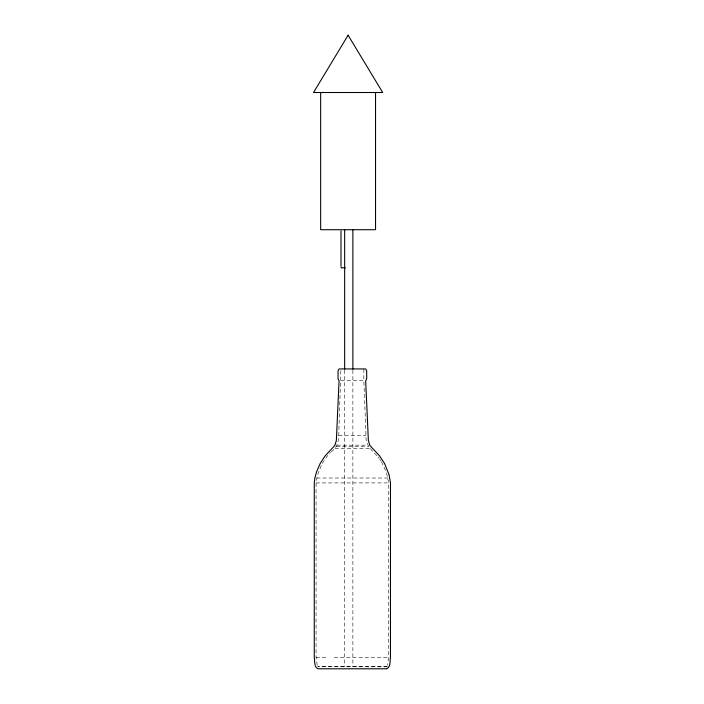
<?xml version="1.0" encoding="UTF-8"?>
<svg xmlns="http://www.w3.org/2000/svg" width="704" height="704" viewBox="0 0 704 704"><rect width="100%" height="100%" fill="white"/><g stroke="black" fill="none" stroke-linecap="round" stroke-linejoin="round"><path stroke-width="0.53" stroke-dasharray="3.52 2.64" d="M381.436 461.71L386.452 472.375L388.661 482.918L388.661 657.272L387.482 665.245M331.206 451.801C336.873 448.325 338.562 441.742 338.738 435.512L340.886 369.266M317.249 665.245L316.07 657.272L316.07 482.918L317.398 475.2L321.825 464.262M386.98 666.741L317.75 666.741L386.945 666.811L387.235 666.01M322.318 463.408L326.647 456.878L330.502 452.478M340.886 380.292L363.845 380.292L365.992 435.512C365.218 444.497 371.545 450.481 377.458 456.13M338.738 435.512L365.992 435.512M336.996 445.174L367.734 445.174M336.433 446.389L368.298 446.389M335.025 448.378L369.706 448.378M316.694 478.016L388.036 478.016M316.07 482.918L388.661 482.918M316.07 657.272L326.7 657.272M334.215 657.272L388.661 657.272M378.083 456.878L379.245 458.454M379.826 459.246L380.899 460.882M363.845 369.266L363.845 380.292M352.88 370.216L352.88 666.591M344.652 370.216L344.652 666.591"/><path stroke-width="1.06" d="M345.321 267.846L341.009 267.74L341.651 267.467M386.698 668.8C390.834 667.348 389.805 660.818 390.465 657.281L390.465 482.803L389.066 474.707L384.498 463.399L379.509 455.77L369.864 445.482L368.359 440.352L365.666 380.741L366.687 378.963L366.687 370.709L365.658 368.931L339.073 368.931L338.043 370.709L338.043 378.963L339.064 380.741L336.371 440.352L334.866 445.482L325.222 455.77L320.232 463.399L316.571 471.786L314.917 477.682L314.266 482.803L314.266 657.281C314.926 660.818 313.896 667.348 318.032 668.8L386.461 668.791M375.549 92.506L375.549 229.715L320.663 229.715L320.663 92.506M352.88 229.715L352.88 369.116M344.652 229.715L344.652 369.116M341.009 230.903L341.009 266.42M348.11 35.2L313.535 92.506L382.686 92.506L348.11 35.2"/></g></svg>
